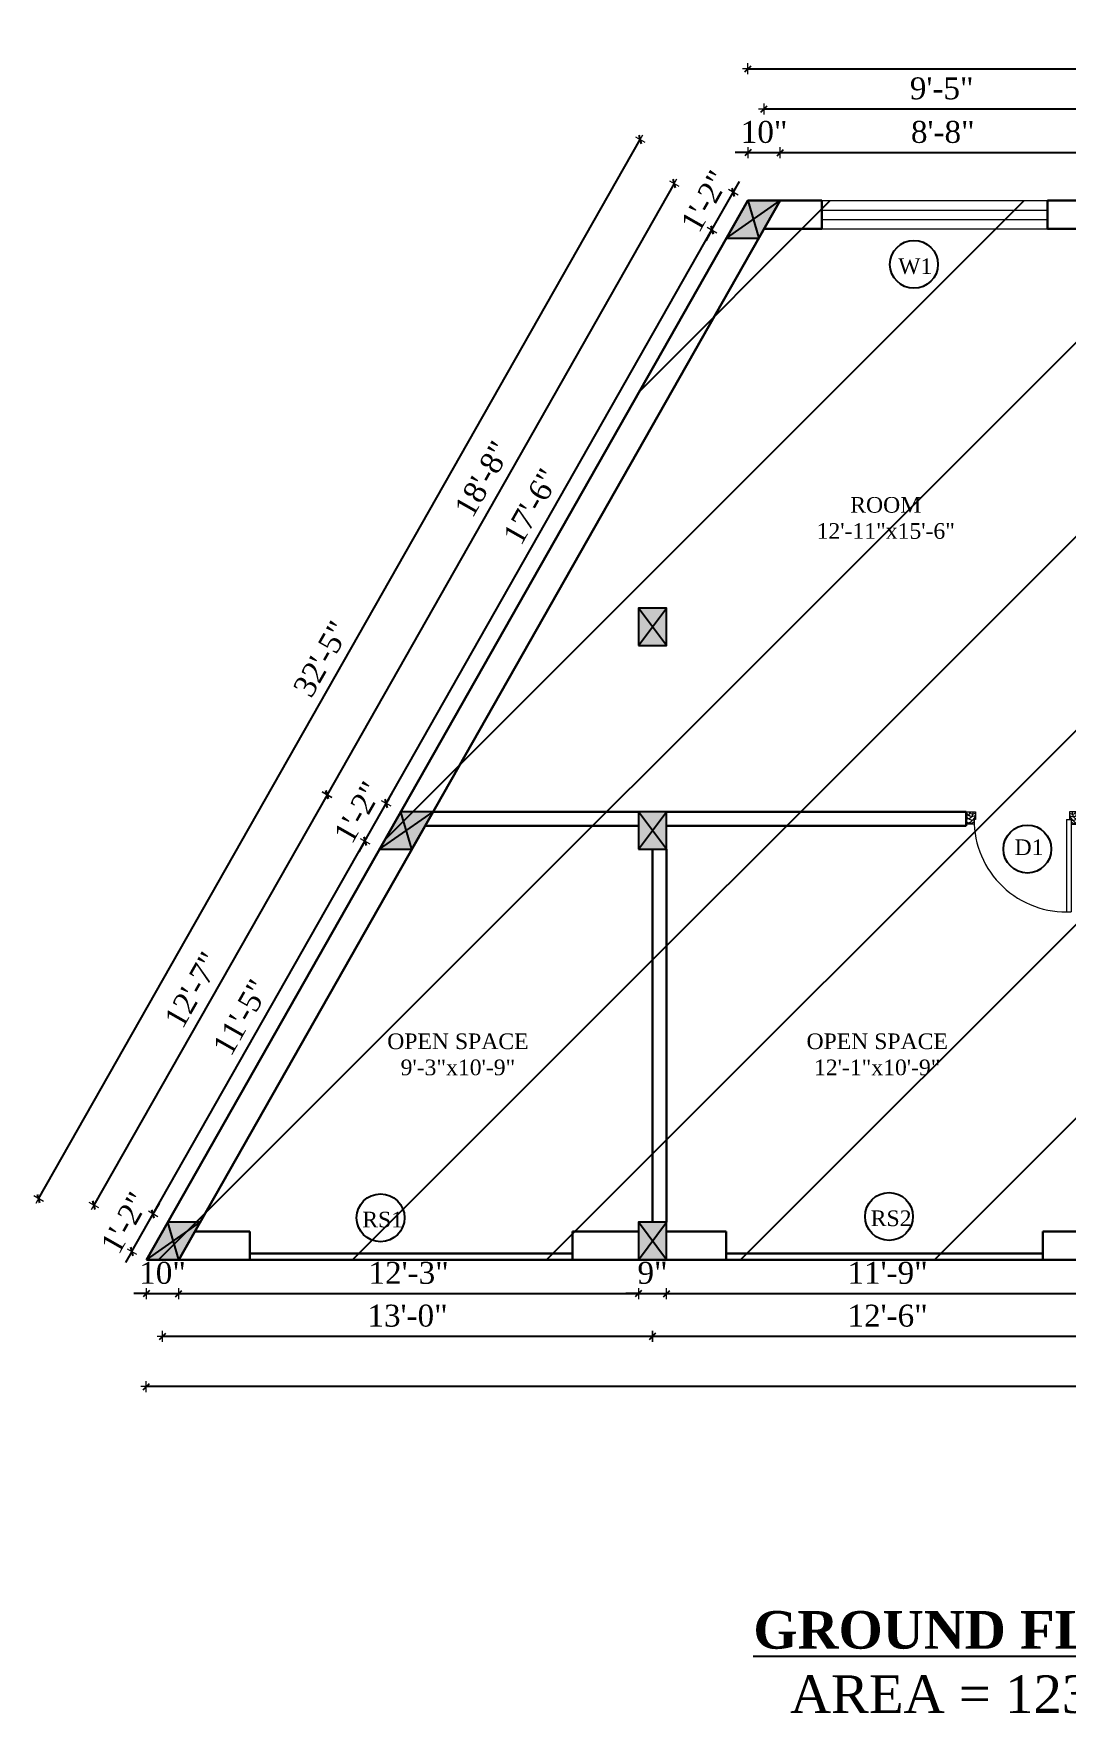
# Model space of a CAD drawing. Header units: inches. Extents: x 4069 to 291496, y -47643 to 12535.
# Drawn here: x 100919 to 101248, y 2370 to 2910 of the extents above; entities that cross this region are included whole.
import ezdxf

# ---------------------------------------------------------------- set-up
doc = ezdxf.new("R2010")
doc.units = ezdxf.units.IN
doc.header["$LTSCALE"] = 5
doc.header["$MEASUREMENT"] = 0
for name, color, linetype, lineweight in [('A-WALL', 7, 'Continuous', 9), ('Dimension', 7, 'Continuous', 18), ('DOOR', 62, 'Continuous', 0), ('Dw', 2, 'Continuous', 18)]:
    doc.layers.add(name, color=color, linetype=linetype, lineweight=lineweight)
doc.layers.add('dim line', color=7, linetype='Continuous', lineweight=15, true_color=0xfab2b2)
doc.layers.add('TEXT', color=6, linetype='Continuous')
doc.layers.add('WALL', color=7, linetype='Continuous')
doc.styles.add('ordinary', font='times.ttf')
doc.dimstyles.new('Copy of 96', dxfattribs={"dimtxt": 7, "dimasz": 4, "dimexe": 0.5, "dimexo": 0.5, "dimgap": 3, "dimtad": 1, "dimdec": 1, "dimzin": 11, "dimdsep": 46, "dimlunit": 4, "dimtxsty": 'ordinary', "dimblk": 'OBLIQUE', "dimcen": 0.09, "dimse1": 1, "dimse2": 1, "dimclrt": 6, "dimazin": 0, "dimtfac": 1, "dimtdec": 1, "dimtix": 1, "dimtmove": 2, "dimatfit": 3, "dimldrblk": 'leader', "dimfxl": 0.5, "dimfxlon": 1, "dimtolj": 1, "dimtzin": 0, "dimarcsym": 0})

# ---------------------------------------------------------------- blocks, each defined once
blk = doc.blocks.new('c2a')
at = {"color": 1, "ltscale": 5}
for p, q in [((18091.63, 4625.76), (18084.82, 4613.76)), ((18101.98, 4625.76), (18091.63, 4625.76)), ((18095.17, 4613.76), (18101.98, 4625.76)), ((18084.82, 4613.76), (18095.17, 4613.76))]:
    blk.add_line(p, q, dxfattribs=at)
blk = doc.blocks.new('A$C27B36B59')
at = {"layer": 'DOOR'}
for p, q in [((0, 4), (0, 0)), ((2.5, 4), (0, 4)), ((0, 0), (3, 0)), ((2.5, 2.5), (2.5, 4)), ((3, 2.5), (2.5, 2.5)), ((3, 0), (3, 2.5))]:
    blk.add_line(p, q, dxfattribs=at)
for centre, radius, start, end in [((-1.4, -0.54), 4.75, 22.1411, 72.838), ((1.34, 2.09), 1.64, 45.138, 144.8948), ((2.21, 0.3), 2.49, 83.3149, 152.658), ((0.13, 0.37), 2.05, 349.4875, 93.6805), ((1.96, -0.47), 2.01, 58.7447, 166.495), ((-0.06, 0.32), 1.13, 343.542, 86.947), ((2.08, -0.4), 1.17, 38.2816, 160.1519)]:
    blk.add_arc(centre, radius, start, end, dxfattribs=at)
blk = doc.blocks.new('D2')
at = {"layer": 'DOOR'}
for p, q in [((74473.95, 24047.59), (74473.95, 24018.09)), ((74473.95, 24047.59), (74475.45, 24047.59)), ((74475.45, 24047.59), (74475.45, 24018.13))]:
    blk.add_line(p, q, dxfattribs=at)
blk.add_arc((74473.95, 24047.59), 29.5, 180, 272.9146, dxfattribs=at)
at = {"layer": 'DOOR', "xscale": -1, "rotation": 180}
blk.add_blockref('A$C27B36B59', (74441.95, 24050.09), dxfattribs=at)
at = {"layer": 'DOOR', "rotation": 180}
blk.add_blockref('A$C27B36B59', (74477.95, 24050.09), dxfattribs=at)
blk = doc.blocks.new('oblique')
at = {"color": 0, "lineweight": -2}
blk.add_line((0.25, 0.25), (-0.25, -0.25), dxfattribs=at)
at = {"layer": 'dim line', "lineweight": 9}
for p, q in [((-0.4375, 0), (0.4375, 0)), ((0, 0.4375), (0, -0.4375))]:
    blk.add_line(p, q, dxfattribs=at)
blk = doc.blocks.new('*D2656')
at = {"layer": 'A-WALL', "color": 0, "lineweight": -2, "ltscale": 50, "transparency": 16777216}
blk.add_line((101266.76, 2493.88), (101116.76, 2493.88), dxfattribs=at)
at = {"layer": 'Defpoints', "color": 0, "ltscale": 50, "transparency": 16777216}
for p in [(101116.76, 2518.3), (101266.76, 2518.3), (101116.76, 2493.88)]:
    blk.add_point(p, dxfattribs=at)
at = {"layer": 'A-WALL', "color": 0, "lineweight": -2, "ltscale": 50, "transparency": 16777216, "xscale": 4, "yscale": 4, "zscale": 4, "rotation": 180}
blk.add_blockref('oblique', (101116.76, 2493.88), dxfattribs=at)
at = {"layer": 'A-WALL', "color": 0, "lineweight": -2, "ltscale": 50, "transparency": 16777216, "xscale": 4, "yscale": 4, "zscale": 4}
blk.add_blockref('oblique', (101266.76, 2493.88), dxfattribs=at)
at = {"layer": 'A-WALL', "color": 6, "ltscale": 50, "transparency": 16777216, "insert": (101191.76, 2500.44), "char_height": 7, "attachment_point": 5, "style": 'ordinary'}
blk.add_mtext('\\A1;12\'-6"', dxfattribs=at)
blk = doc.blocks.new('_OBLIQUE')
at = {"color": 0, "linetype": 'ByBlock'}
blk.add_line((-0.5, -0.5), (0.5, 0.5), dxfattribs=at)
blk = doc.blocks.new('leader')
at = {"layer": 'Dimension'}
for p, q in [((0, -4.33), (0, 4.33)), ((-4.42, 0), (4.42, 0))]:
    blk.add_line(p, q, dxfattribs=at)
blk = doc.blocks.new('*D2657')
at = {"layer": 'A-WALL', "color": 0, "lineweight": -2, "ltscale": 50, "transparency": 16777216}
blk.add_line((101116.76, 2493.88), (100960.44, 2493.88), dxfattribs=at)
at = {"layer": 'Defpoints', "color": 0, "ltscale": 50, "transparency": 16777216}
for p in [(100960.44, 2518.3), (101116.76, 2518.3), (100960.44, 2493.88)]:
    blk.add_point(p, dxfattribs=at)
at = {"layer": 'A-WALL', "color": 0, "lineweight": -2, "ltscale": 50, "transparency": 16777216, "xscale": 4, "yscale": 4, "zscale": 4, "rotation": 180}
blk.add_blockref('oblique', (100960.44, 2493.88), dxfattribs=at)
at = {"layer": 'A-WALL', "color": 0, "lineweight": -2, "ltscale": 50, "transparency": 16777216, "xscale": 4, "yscale": 4, "zscale": 4}
blk.add_blockref('oblique', (101116.76, 2493.88), dxfattribs=at)
at = {"layer": 'A-WALL', "color": 6, "ltscale": 50, "transparency": 16777216, "insert": (101038.6, 2500.44), "char_height": 7, "attachment_point": 5, "style": 'ordinary'}
blk.add_mtext('\\A1;13\'-0"', dxfattribs=at)
blk = doc.blocks.new('*D2643')
at = {"layer": 'A-WALL', "color": 0, "lineweight": -2, "ltscale": 50, "transparency": 16777216}
blk.add_line((101576.26, 2477.83), (100955.26, 2477.83), dxfattribs=at)
at = {"layer": 'Defpoints', "color": 0, "ltscale": 50, "transparency": 16777216}
for p in [(101576.26, 2527.48), (100955.26, 2521.48), (100955.26, 2477.83)]:
    blk.add_point(p, dxfattribs=at)
at = {"layer": 'A-WALL', "color": 0, "lineweight": -2, "ltscale": 50, "transparency": 16777216, "xscale": 4, "yscale": 4, "zscale": 4, "rotation": 180}
blk.add_blockref('oblique', (100955.26, 2477.83), dxfattribs=at)
at = {"layer": 'A-WALL', "color": 0, "lineweight": -2, "ltscale": 50, "transparency": 16777216, "xscale": 4, "yscale": 4, "zscale": 4}
blk.add_blockref('oblique', (101576.26, 2477.83), dxfattribs=at)
at = {"layer": 'A-WALL', "color": 6, "ltscale": 50, "transparency": 16777216, "insert": (101265.76, 2484.4), "char_height": 7, "attachment_point": 5, "style": 'ordinary'}
blk.add_mtext('\\A1;51\'-9"', dxfattribs=at)
blk = doc.blocks.new('*D2658')
at = {"layer": 'A-WALL', "color": 0, "lineweight": -2, "ltscale": 50, "transparency": 16777216}
for p, q in [((100950.62, 2520.93), (100957.43, 2532.93)), ((100957.43, 2532.93), (100959.41, 2536.41)), ((100950.62, 2520.93), (100948.64, 2517.46))]:
    blk.add_line(p, q, dxfattribs=at)
at = {"layer": 'Defpoints', "color": 0, "ltscale": 50, "transparency": 16777216}
for p in [(100957.43, 2532.93), (100962.08, 2530.3), (100955.26, 2518.3)]:
    blk.add_point(p, dxfattribs=at)
at = {"layer": 'A-WALL', "color": 0, "lineweight": -2, "ltscale": 50, "transparency": 16777216, "xscale": 4, "yscale": 4, "zscale": 4}
for p, rotation in [((100957.43, 2532.93), 240.4114854942634), ((100950.62, 2520.93), 60.41148549426335)]:
    blk.add_blockref('oblique', p, dxfattribs=dict(at, rotation=rotation))
at = {"layer": 'A-WALL', "color": 6, "ltscale": 50, "transparency": 16777216, "insert": (100948.37, 2530.14), "char_height": 7, "attachment_point": 5, "rotation": 60.4115, "style": 'ordinary'}
blk.add_mtext('\\A1;1\'-2"', dxfattribs=at)
blk = doc.blocks.new('*D2659')
at = {"layer": 'A-WALL', "color": 0, "lineweight": -2, "ltscale": 50, "transparency": 16777216}
blk.add_line((100957.43, 2532.93), (101025, 2651.93), dxfattribs=at)
at = {"layer": 'Defpoints', "color": 0, "ltscale": 50, "transparency": 16777216}
for p in [(101025, 2651.93), (101029.65, 2649.3), (100962.08, 2530.3)]:
    blk.add_point(p, dxfattribs=at)
at = {"layer": 'A-WALL', "color": 0, "lineweight": -2, "ltscale": 50, "transparency": 16777216, "xscale": 4, "yscale": 4, "zscale": 4}
for p, rotation in [((101025, 2651.93), 60.41148549456572), ((100957.43, 2532.93), 240.4114854945657)]:
    blk.add_blockref('oblique', p, dxfattribs=dict(at, rotation=rotation))
at = {"layer": 'A-WALL', "color": 6, "ltscale": 50, "transparency": 16777216, "insert": (100985.51, 2595.67), "char_height": 7, "attachment_point": 5, "rotation": 60.4115, "style": 'ordinary'}
blk.add_mtext('\\A1;11\'-5"', dxfattribs=at)
blk = doc.blocks.new('*D2660')
at = {"layer": 'A-WALL', "color": 0, "lineweight": -2, "ltscale": 50, "transparency": 16777216}
for p, q in [((101031.82, 2663.93), (101033.79, 2667.41)), ((101025, 2651.93), (101031.82, 2663.93)), ((101025, 2651.93), (101023.03, 2648.46))]:
    blk.add_line(p, q, dxfattribs=at)
at = {"layer": 'Defpoints', "color": 0, "ltscale": 50, "transparency": 16777216}
for p in [(101031.82, 2663.93), (101036.46, 2661.3), (101029.65, 2649.3)]:
    blk.add_point(p, dxfattribs=at)
at = {"layer": 'A-WALL', "color": 0, "lineweight": -2, "ltscale": 50, "transparency": 16777216, "xscale": 4, "yscale": 4, "zscale": 4}
for p, rotation in [((101031.82, 2663.93), 240.4114854945657), ((101025, 2651.93), 60.41148549456575)]:
    blk.add_blockref('oblique', p, dxfattribs=dict(at, rotation=rotation))
at = {"layer": 'A-WALL', "color": 6, "ltscale": 50, "transparency": 16777216, "insert": (101022.76, 2661.14), "char_height": 7, "attachment_point": 5, "rotation": 60.4115, "style": 'ordinary'}
blk.add_mtext('\\A1;1\'-2"', dxfattribs=at)
blk = doc.blocks.new('*D2661')
at = {"layer": 'A-WALL', "color": 0, "lineweight": -2, "ltscale": 50, "transparency": 16777216}
blk.add_line((101031.82, 2663.93), (101135.73, 2846.93), dxfattribs=at)
at = {"layer": 'Defpoints', "color": 0, "ltscale": 50, "transparency": 16777216}
for p in [(101135.73, 2846.93), (101140.37, 2844.3), (101036.46, 2661.3)]:
    blk.add_point(p, dxfattribs=at)
at = {"layer": 'A-WALL', "color": 0, "lineweight": -2, "ltscale": 50, "transparency": 16777216, "xscale": 4, "yscale": 4, "zscale": 4}
for p, rotation in [((101135.73, 2846.93), 60.41148549456572), ((101031.82, 2663.93), 240.4114854945657)]:
    blk.add_blockref('oblique', p, dxfattribs=dict(at, rotation=rotation))
at = {"layer": 'A-WALL', "color": 6, "ltscale": 50, "transparency": 16777216, "insert": (101078.06, 2758.68), "char_height": 7, "attachment_point": 5, "rotation": 60.4115, "style": 'ordinary'}
blk.add_mtext('\\A1;17\'-6"', dxfattribs=at)
blk = doc.blocks.new('*D2662')
at = {"layer": 'A-WALL', "color": 0, "lineweight": -2, "ltscale": 50, "transparency": 16777216}
for p, q in [((101142.54, 2858.93), (101144.51, 2862.41)), ((101135.73, 2846.93), (101142.54, 2858.93)), ((101135.73, 2846.93), (101133.75, 2843.46))]:
    blk.add_line(p, q, dxfattribs=at)
at = {"layer": 'Defpoints', "color": 0, "ltscale": 50, "transparency": 16777216}
for p in [(101142.54, 2858.93), (101147.18, 2856.3), (101140.37, 2844.3)]:
    blk.add_point(p, dxfattribs=at)
at = {"layer": 'A-WALL', "color": 0, "lineweight": -2, "ltscale": 50, "transparency": 16777216, "xscale": 4, "yscale": 4, "zscale": 4}
for p, rotation in [((101142.54, 2858.93), 240.4114854945657), ((101135.73, 2846.93), 60.41148549456575)]:
    blk.add_blockref('oblique', p, dxfattribs=dict(at, rotation=rotation))
at = {"layer": 'A-WALL', "color": 6, "ltscale": 50, "transparency": 16777216, "insert": (101133.48, 2856.14), "char_height": 7, "attachment_point": 5, "rotation": 60.4115, "style": 'ordinary'}
blk.add_mtext('\\A1;1\'-2"', dxfattribs=at)
blk = doc.blocks.new('*D2663')
at = {"layer": 'A-WALL', "color": 0, "lineweight": -2, "ltscale": 50, "transparency": 16777216}
blk.add_line((101123.65, 2861.73), (101012.92, 2666.73), dxfattribs=at)
at = {"layer": 'Defpoints', "color": 0, "ltscale": 50, "transparency": 16777216}
for p in [(101143.78, 2850.3), (101012.92, 2666.73), (101033.05, 2655.3)]:
    blk.add_point(p, dxfattribs=at)
at = {"layer": 'A-WALL', "color": 0, "lineweight": -2, "ltscale": 50, "transparency": 16777216, "xscale": 4, "yscale": 4, "zscale": 4}
for p, rotation in [((101123.65, 2861.73), 60.41148549426671), ((101012.92, 2666.73), 240.4114854942667)]:
    blk.add_blockref('oblique', p, dxfattribs=dict(at, rotation=rotation))
at = {"layer": 'A-WALL', "color": 6, "ltscale": 50, "transparency": 16777216, "insert": (101062.58, 2767.47), "char_height": 7, "attachment_point": 5, "rotation": 60.4115, "style": 'ordinary'}
blk.add_mtext('\\A1;18\'-8"', dxfattribs=at)
blk = doc.blocks.new('*D2664')
at = {"layer": 'A-WALL', "color": 0, "lineweight": -2, "ltscale": 50, "transparency": 16777216}
blk.add_line((101012.92, 2666.73), (100938.54, 2535.73), dxfattribs=at)
at = {"layer": 'Defpoints', "color": 0, "ltscale": 50, "transparency": 16777216}
for p in [(101033.05, 2655.3), (100938.54, 2535.73), (100958.67, 2524.3)]:
    blk.add_point(p, dxfattribs=at)
at = {"layer": 'A-WALL', "color": 0, "lineweight": -2, "ltscale": 50, "transparency": 16777216, "xscale": 4, "yscale": 4, "zscale": 4}
for p, rotation in [((101012.92, 2666.73), 60.41148549456575), ((100938.54, 2535.73), 240.4114854945657)]:
    blk.add_blockref('oblique', p, dxfattribs=dict(at, rotation=rotation))
at = {"layer": 'A-WALL', "color": 6, "ltscale": 50, "transparency": 16777216, "insert": (100970.02, 2604.47), "char_height": 7, "attachment_point": 5, "rotation": 60.4115, "style": 'ordinary'}
blk.add_mtext('\\A1;12\'-7"', dxfattribs=at)
blk = doc.blocks.new('*D2644')
at = {"layer": 'A-WALL', "color": 0, "lineweight": -2, "ltscale": 50, "transparency": 16777216}
blk.add_line((100920.89, 2537.81), (101112.81, 2875.81), dxfattribs=at)
at = {"layer": 'Defpoints', "color": 0, "ltscale": 50, "transparency": 16777216}
for p in [(101112.81, 2875.81), (101147.18, 2856.3), (100955.26, 2518.3)]:
    blk.add_point(p, dxfattribs=at)
at = {"layer": 'A-WALL', "color": 0, "lineweight": -2, "ltscale": 50, "transparency": 16777216, "xscale": 4, "yscale": 4, "zscale": 4}
for p, rotation in [((101112.81, 2875.81), 60.41148549426746), ((100920.89, 2537.81), 240.4114854942675)]:
    blk.add_blockref('oblique', p, dxfattribs=dict(at, rotation=rotation))
at = {"layer": 'A-WALL', "color": 6, "ltscale": 50, "transparency": 16777216, "insert": (101011.15, 2710.05), "char_height": 7, "attachment_point": 5, "rotation": 60.4115, "style": 'ordinary'}
blk.add_mtext('\\A1;32\'-5"', dxfattribs=at)
blk = doc.blocks.new('*D2665')
at = {"layer": 'A-WALL', "color": 0, "lineweight": -2, "ltscale": 50, "transparency": 16777216}
for p, q in [((101147.18, 2871.61), (101143.18, 2871.61)), ((101147.18, 2871.61), (101157.53, 2871.61)), ((101157.53, 2871.61), (101161.53, 2871.61))]:
    blk.add_line(p, q, dxfattribs=at)
at = {"layer": 'Defpoints', "color": 0, "ltscale": 50, "transparency": 16777216}
for p in [(101157.53, 2871.61), (101147.18, 2856.3), (101157.53, 2856.3)]:
    blk.add_point(p, dxfattribs=at)
at = {"layer": 'A-WALL', "color": 0, "lineweight": -2, "ltscale": 50, "transparency": 16777216, "xscale": 4, "yscale": 4, "zscale": 4}
blk.add_blockref('oblique', (101147.18, 2871.61), dxfattribs=at)
at = {"layer": 'A-WALL', "color": 0, "lineweight": -2, "ltscale": 50, "transparency": 16777216, "xscale": 4, "yscale": 4, "zscale": 4, "rotation": 180}
blk.add_blockref('oblique', (101157.53, 2871.61), dxfattribs=at)
at = {"layer": 'A-WALL', "color": 6, "ltscale": 50, "transparency": 16777216, "insert": (101152.36, 2878.17), "char_height": 7, "attachment_point": 5, "style": 'ordinary'}
blk.add_mtext('\\A1;10"', dxfattribs=at)
blk = doc.blocks.new('*D2666')
at = {"layer": 'A-WALL', "color": 0, "lineweight": -2, "ltscale": 50, "transparency": 16777216}
blk.add_line((101157.53, 2871.61), (101261.18, 2871.61), dxfattribs=at)
at = {"layer": 'Defpoints', "color": 0, "ltscale": 50, "transparency": 16777216}
for p in [(101261.18, 2871.61), (101157.53, 2856.3), (101261.18, 2856.3)]:
    blk.add_point(p, dxfattribs=at)
at = {"layer": 'A-WALL', "color": 0, "lineweight": -2, "ltscale": 50, "transparency": 16777216, "xscale": 4, "yscale": 4, "zscale": 4}
for p, rotation in [((101157.53, 2871.61), 180.0000000000261), ((101261.18, 2871.61), 2.605510395054913e-11)]:
    blk.add_blockref('oblique', p, dxfattribs=dict(at, rotation=rotation))
at = {"layer": 'A-WALL', "color": 6, "ltscale": 50, "transparency": 16777216, "insert": (101209.36, 2878.17), "char_height": 7, "attachment_point": 5, "style": 'ordinary'}
blk.add_mtext('\\A1;8\'-8"', dxfattribs=at)
blk = doc.blocks.new('*D2674')
at = {"layer": 'A-WALL', "color": 0, "lineweight": -2, "ltscale": 50, "transparency": 16777216}
blk.add_line((101265.68, 2885.51), (101152.36, 2885.51), dxfattribs=at)
at = {"layer": 'Defpoints', "color": 0, "ltscale": 50, "transparency": 16777216}
for p in [(101152.36, 2885.51), (101152.36, 2856.3), (101265.68, 2856.3)]:
    blk.add_point(p, dxfattribs=at)
at = {"layer": 'A-WALL', "color": 0, "lineweight": -2, "ltscale": 50, "transparency": 16777216, "xscale": 4, "yscale": 4, "zscale": 4, "rotation": 180}
blk.add_blockref('oblique', (101152.36, 2885.51), dxfattribs=at)
at = {"layer": 'A-WALL', "color": 0, "lineweight": -2, "ltscale": 50, "transparency": 16777216, "xscale": 4, "yscale": 4, "zscale": 4}
blk.add_blockref('oblique', (101265.68, 2885.51), dxfattribs=at)
at = {"layer": 'A-WALL', "color": 6, "ltscale": 50, "transparency": 16777216, "insert": (101209.02, 2892.08), "char_height": 7, "attachment_point": 5, "style": 'ordinary'}
blk.add_mtext('\\A1;9\'-5"', dxfattribs=at)
blk = doc.blocks.new('*D2645')
at = {"layer": 'A-WALL', "color": 0, "lineweight": -2, "ltscale": 50, "transparency": 16777216}
blk.add_line((101147.18, 2898.36), (101526.18, 2898.36), dxfattribs=at)
at = {"layer": 'Defpoints', "color": 0, "ltscale": 50, "transparency": 16777216}
for p in [(101526.18, 2898.36), (101147.18, 2856.3), (101526.18, 2856.3)]:
    blk.add_point(p, dxfattribs=at)
at = {"layer": 'A-WALL', "color": 0, "lineweight": -2, "ltscale": 50, "transparency": 16777216, "xscale": 4, "yscale": 4, "zscale": 4, "rotation": 180}
blk.add_blockref('oblique', (101147.18, 2898.36), dxfattribs=at)
at = {"layer": 'A-WALL', "color": 0, "lineweight": -2, "ltscale": 50, "transparency": 16777216, "xscale": 4, "yscale": 4, "zscale": 4}
blk.add_blockref('oblique', (101526.18, 2898.36), dxfattribs=at)
at = {"layer": 'A-WALL', "color": 6, "ltscale": 50, "transparency": 16777216, "insert": (101336.68, 2904.93), "char_height": 7, "attachment_point": 5, "style": 'ordinary'}
blk.add_mtext('\\A1;31\'-7"', dxfattribs=at)
blk = doc.blocks.new('*D2646')
at = {"layer": 'A-WALL', "color": 0, "lineweight": -2, "ltscale": 50, "transparency": 16777216}
for p, q in [((100955.26, 2507.54), (100951.26, 2507.54)), ((100955.26, 2507.54), (100965.61, 2507.54)), ((100965.61, 2507.54), (100969.61, 2507.54))]:
    blk.add_line(p, q, dxfattribs=at)
at = {"layer": 'Defpoints', "color": 0, "ltscale": 50, "transparency": 16777216}
for p in [(100955.26, 2518.3), (100965.61, 2518.3), (100965.61, 2507.54)]:
    blk.add_point(p, dxfattribs=at)
at = {"layer": 'A-WALL', "color": 0, "lineweight": -2, "ltscale": 50, "transparency": 16777216, "xscale": 4, "yscale": 4, "zscale": 4}
blk.add_blockref('oblique', (100955.26, 2507.54), dxfattribs=at)
at = {"layer": 'A-WALL', "color": 0, "lineweight": -2, "ltscale": 50, "transparency": 16777216, "xscale": 4, "yscale": 4, "zscale": 4, "rotation": 180}
blk.add_blockref('oblique', (100965.61, 2507.54), dxfattribs=at)
at = {"layer": 'A-WALL', "color": 6, "ltscale": 50, "transparency": 16777216, "insert": (100960.44, 2514.1), "char_height": 7, "attachment_point": 5, "style": 'ordinary'}
blk.add_mtext('\\A1;10"', dxfattribs=at)
blk = doc.blocks.new('*D2647')
at = {"layer": 'A-WALL', "color": 0, "lineweight": -2, "ltscale": 50, "transparency": 16777216}
blk.add_line((100965.61, 2507.54), (101112.26, 2507.54), dxfattribs=at)
at = {"layer": 'Defpoints', "color": 0, "ltscale": 50, "transparency": 16777216}
for p in [(100965.61, 2518.3), (101112.26, 2518.3), (101112.26, 2507.54)]:
    blk.add_point(p, dxfattribs=at)
at = {"layer": 'A-WALL', "color": 0, "lineweight": -2, "ltscale": 50, "transparency": 16777216, "xscale": 4, "yscale": 4, "zscale": 4, "rotation": 180}
blk.add_blockref('oblique', (100965.61, 2507.54), dxfattribs=at)
at = {"layer": 'A-WALL', "color": 0, "lineweight": -2, "ltscale": 50, "transparency": 16777216, "xscale": 4, "yscale": 4, "zscale": 4}
blk.add_blockref('oblique', (101112.26, 2507.54), dxfattribs=at)
at = {"layer": 'A-WALL', "color": 6, "ltscale": 50, "transparency": 16777216, "insert": (101038.94, 2514.1), "char_height": 7, "attachment_point": 5, "style": 'ordinary'}
blk.add_mtext('\\A1;12\'-3"', dxfattribs=at)
blk = doc.blocks.new('*D2648')
at = {"layer": 'A-WALL', "color": 0, "lineweight": -2, "ltscale": 50, "transparency": 16777216}
for p, q in [((101112.26, 2507.54), (101108.26, 2507.54)), ((101112.26, 2507.54), (101121.26, 2507.54)), ((101121.26, 2507.54), (101125.26, 2507.54))]:
    blk.add_line(p, q, dxfattribs=at)
at = {"layer": 'Defpoints', "color": 0, "ltscale": 50, "transparency": 16777216}
for p in [(101112.26, 2518.3), (101121.26, 2518.3), (101121.26, 2507.54)]:
    blk.add_point(p, dxfattribs=at)
at = {"layer": 'A-WALL', "color": 0, "lineweight": -2, "ltscale": 50, "transparency": 16777216, "xscale": 4, "yscale": 4, "zscale": 4}
blk.add_blockref('oblique', (101112.26, 2507.54), dxfattribs=at)
at = {"layer": 'A-WALL', "color": 0, "lineweight": -2, "ltscale": 50, "transparency": 16777216, "xscale": 4, "yscale": 4, "zscale": 4, "rotation": 180}
blk.add_blockref('oblique', (101121.26, 2507.54), dxfattribs=at)
at = {"layer": 'A-WALL', "color": 6, "ltscale": 50, "transparency": 16777216, "insert": (101116.76, 2514.11), "char_height": 7, "attachment_point": 5, "style": 'ordinary'}
blk.add_mtext('\\A1;9"', dxfattribs=at)
blk = doc.blocks.new('*D2649')
at = {"layer": 'A-WALL', "color": 0, "lineweight": -2, "ltscale": 50, "transparency": 16777216}
blk.add_line((101121.26, 2507.54), (101262.26, 2507.54), dxfattribs=at)
at = {"layer": 'Defpoints', "color": 0, "ltscale": 50, "transparency": 16777216}
for p in [(101121.26, 2518.3), (101262.26, 2518.3), (101262.26, 2507.54)]:
    blk.add_point(p, dxfattribs=at)
at = {"layer": 'A-WALL', "color": 0, "lineweight": -2, "ltscale": 50, "transparency": 16777216, "xscale": 4, "yscale": 4, "zscale": 4, "rotation": 180}
blk.add_blockref('oblique', (101121.26, 2507.54), dxfattribs=at)
at = {"layer": 'A-WALL', "color": 0, "lineweight": -2, "ltscale": 50, "transparency": 16777216, "xscale": 4, "yscale": 4, "zscale": 4}
blk.add_blockref('oblique', (101262.26, 2507.54), dxfattribs=at)
at = {"layer": 'A-WALL', "color": 6, "ltscale": 50, "transparency": 16777216, "insert": (101191.76, 2514.11), "char_height": 7, "attachment_point": 5, "style": 'ordinary'}
blk.add_mtext('\\A1;11\'-9"', dxfattribs=at)

msp = doc.modelspace()

# ---------------------------------------------------------------- hatches: boundary and pattern name
at = {"layer": 'WALL', "linetype": 'ByBlock', "ltscale": 5, "true_color": 0xf8991e}
h = msp.add_hatch(dxfattribs=at)
h.set_pattern_fill('ANSI31', color=30, scale=350)
h.set_pattern_definition([(45, (94510.96, 5103.35), (-30.93592, 30.93592), [])])
h.paths.add_polyline_path([(100955.2634, 2518.29725), (101147.18451, 2856.29725), (101526.18451, 2856.29725), (101527.67295, 2614.29725), (101576.2634, 2614.29725), (101576.2634, 2524.29725), (101528.2634, 2524.29725), (101528.2634, 2518.29725)])
h = msp.add_hatch(color=30, dxfattribs=at)
h.dxf.hatch_style = 1
h.paths.add_polyline_path([(101148.95246, 2850.29725), (101150.72041, 2844.29725), (101157.53417, 2856.29725)])
h.paths.add_polyline_path([(101148.95246, 2850.29725), (101157.53417, 2856.29725), (101147.18451, 2856.29725)])
h.paths.add_polyline_path([(101147.18451, 2856.29725), (101140.37075, 2844.29725), (101148.95246, 2850.29725)])
h.paths.add_polyline_path([(101148.95246, 2850.29725), (101140.37075, 2844.29725), (101150.72041, 2844.29725)])
h = msp.add_hatch(color=30, dxfattribs=at)
h.dxf.hatch_style = 1
h.paths.add_polyline_path([(101116.76332, 2720.29725), (101112.26332, 2714.29725), (101121.26332, 2714.29725)])
h.paths.add_polyline_path([(101121.26332, 2714.29725), (101121.26332, 2726.29725), (101116.76332, 2720.29725)])
h.paths.add_polyline_path([(101116.76332, 2720.29725), (101121.26332, 2726.29725), (101112.26332, 2726.29725)])
h.paths.add_polyline_path([(101112.26332, 2726.29725), (101112.26332, 2714.29725), (101116.76332, 2720.29725)])
h = msp.add_hatch(color=30, dxfattribs=at)
h.dxf.hatch_style = 1
h.paths.add_polyline_path([(101038.22874, 2655.29725), (101039.99669, 2649.29725), (101046.81045, 2661.29725)])
h.paths.add_polyline_path([(101038.22874, 2655.29725), (101046.81045, 2661.29725), (101036.46079, 2661.29725)])
h.paths.add_polyline_path([(101036.46079, 2661.29725), (101029.64703, 2649.29725), (101038.22874, 2655.29725)])
h.paths.add_polyline_path([(101038.22874, 2655.29725), (101029.64703, 2649.29725), (101039.99669, 2649.29725)])
h = msp.add_hatch(color=30, dxfattribs=at)
h.dxf.hatch_style = 1
h.paths.add_polyline_path([(101116.76332, 2655.29725), (101112.26332, 2649.29725), (101121.26332, 2649.29725)])
h.paths.add_polyline_path([(101121.26332, 2649.29725), (101121.26332, 2661.29725), (101116.76332, 2655.29725)])
h.paths.add_polyline_path([(101116.76332, 2655.29725), (101121.26332, 2661.29725), (101112.26332, 2661.29725)])
h.paths.add_polyline_path([(101112.26332, 2661.29725), (101112.26332, 2649.29725), (101116.76332, 2655.29725)])
h = msp.add_hatch(color=30, dxfattribs=at)
h.dxf.hatch_style = 1
h.paths.add_polyline_path([(100963.84511, 2524.29725), (100965.61306, 2518.29725), (100972.42683, 2530.29725)])
h.paths.add_polyline_path([(100963.84511, 2524.29725), (100972.42683, 2530.29725), (100962.07717, 2530.29725)])
h.paths.add_polyline_path([(100962.07717, 2530.29725), (100955.2634, 2518.29725), (100963.84511, 2524.29725)])
h.paths.add_polyline_path([(100963.84511, 2524.29725), (100955.2634, 2518.29725), (100965.61306, 2518.29725)])
h = msp.add_hatch(color=30, dxfattribs=at)
h.dxf.hatch_style = 1
h.paths.add_polyline_path([(101116.76332, 2524.29725), (101112.26332, 2518.29725), (101121.26332, 2518.29725)])
h.paths.add_polyline_path([(101121.26332, 2518.29725), (101121.26332, 2530.29725), (101116.76332, 2524.29725)])
h.paths.add_polyline_path([(101116.76332, 2524.29725), (101121.26332, 2530.29725), (101112.26332, 2530.29725)])
h.paths.add_polyline_path([(101112.26332, 2530.29725), (101112.26332, 2518.29725), (101116.76332, 2524.29725)])

# ---------------------------------------------------------------- linework, layer by layer
at = {"color": 1, "ltscale": 5}
for p, q in [((101140.37075, 2844.29725), (101157.53417, 2856.29725)), ((101147.18451, 2856.29725), (101150.72041, 2844.29725)), ((101112.26332, 2714.29725), (101121.26332, 2726.29725)), ((101121.26332, 2714.29725), (101112.26332, 2726.29725)), ((101029.64703, 2649.29725), (101046.81045, 2661.29725)), ((101039.99669, 2649.29725), (101036.46079, 2661.29725)), ((101112.26332, 2649.29725), (101121.26332, 2661.29725)), ((101121.26332, 2649.29725), (101112.26332, 2661.29725)), ((100955.2634, 2518.29725), (100972.42683, 2530.29725)), ((100965.61306, 2518.29725), (100962.07717, 2530.29725)), ((101112.26332, 2518.29725), (101121.26332, 2530.29725)), ((101121.26332, 2518.29725), (101112.26332, 2530.29725))]:
    msp.add_line(p, q, dxfattribs=at)
at = {"layer": 'A-WALL', "lineweight": 30}
for p, q in [((100955.2634, 2518.29725), (101147.18451, 2856.29725)), ((100965.61306, 2518.29725), (101157.53417, 2856.29725)), ((101170.80414, 2856.29725), (101147.18451, 2856.29725)), ((101170.80414, 2847.29725), (101170.80414, 2856.29725)), ((101290.18443, 2856.29725), (101242.80414, 2856.29725)), ((101242.80414, 2847.29725), (101242.80414, 2856.29725)), ((101170.80414, 2847.29725), (101152.42385, 2847.29725)), ((101261.18443, 2847.29725), (101242.80414, 2847.29725)), ((101112.26332, 2661.29725), (101046.81045, 2661.29725)), ((101216.82978, 2661.29725), (101121.26332, 2661.29725)), ((101216.82978, 2661.29725), (101216.82978, 2656.79725)), ((101112.26332, 2656.79725), (101044.25529, 2656.79725)), ((101216.82978, 2656.79725), (101121.26332, 2656.79725)), ((101116.76332, 2530.29725), (101116.76332, 2649.29725)), ((101121.26332, 2530.29725), (101121.26332, 2649.29725)), ((100970.72338, 2527.29725), (100988.2634, 2527.29725)), ((100988.2634, 2518.29725), (100988.2634, 2527.29725)), ((101091.2634, 2527.29725), (101112.26332, 2527.29725)), ((101091.2634, 2518.29725), (101091.2634, 2527.29725)), ((101121.26332, 2527.29725), (101140.2634, 2527.29725)), ((101140.2634, 2518.29725), (101140.2634, 2527.29725)), ((101241.2634, 2527.29725), (101262.26332, 2527.29725)), ((101241.2634, 2518.29725), (101241.2634, 2527.29725)), ((100955.2634, 2518.29725), (100988.2634, 2518.29725)), ((100988.2634, 2520.29725), (101091.2634, 2520.29725)), ((100988.2634, 2518.29725), (101091.2634, 2518.29725)), ((101091.2634, 2518.29725), (101140.2634, 2518.29725)), ((101140.2634, 2520.29725), (101241.2634, 2520.29725)), ((101140.2634, 2518.29725), (101241.2634, 2518.29725)), ((101241.2634, 2518.29725), (101292.2634, 2518.29725))]:
    msp.add_line(p, q, dxfattribs=at)
at = {"layer": 'Dw', "color": 3}
for p, q in [((101170.80414, 2856.29725), (101242.80414, 2856.29725)), ((101170.80414, 2853.29725), (101242.80414, 2853.29725)), ((101170.80414, 2850.29725), (101242.80414, 2850.29725)), ((101170.80414, 2847.29725), (101242.80414, 2847.29725))]:
    msp.add_line(p, q, dxfattribs=at)
at = {"layer": 'TEXT'}
for centre in [(101200.1644, 2835.94848), (101236.35616, 2649.37764), (101030.00277, 2531.70987), (101192.22155, 2532.12545)]:
    msp.add_circle(centre, 7.64038, dxfattribs=at)
at = {"layer": 'WALL', "color": 2, "linetype": 'ByBlock', "ltscale": 5}
for points in [[(101140.37075, 2844.29725), (101150.72041, 2844.29725), (101157.53417, 2856.29725), (101147.18451, 2856.29725)], [(101112.26332, 2714.29725), (101121.26332, 2714.29725), (101121.26332, 2726.29725), (101112.26332, 2726.29725)], [(101029.64703, 2649.29725), (101039.99669, 2649.29725), (101046.81045, 2661.29725), (101036.46079, 2661.29725)], [(101112.26332, 2649.29725), (101121.26332, 2649.29725), (101121.26332, 2661.29725), (101112.26332, 2661.29725)], [(100955.2634, 2518.29725), (100965.61306, 2518.29725), (100972.42683, 2530.29725), (100962.07717, 2530.29725)], [(101112.26332, 2518.29725), (101121.26332, 2518.29725), (101121.26332, 2530.29725), (101112.26332, 2530.29725)]]:
    msp.add_lwpolyline(points, close=True, dxfattribs=at)

# ---------------------------------------------------------------- block references
for p in [(83055.55153, -1769.46192), (82944.82781, -1964.46192), (82870.44418, -2095.46192)]:
    msp.add_blockref('c2a', p, dxfattribs=at)
at = {"layer": 'WALL', "color": 2, "linetype": 'ByBlock'}
msp.add_blockref('D2', (26774.87855, -21388.79067), dxfattribs=at)

# ---------------------------------------------------------------- texts
at = {"layer": 'TEXT', "style": 'ordinary'}
for s, p in [('W1', (101195.13141, 2832.88436)), ('D1', (101232.25819, 2647.45251)), ('RS1', (101024.15918, 2528.64575)), ('RS2', (101186.37797, 2529.06133))]:
    msp.add_text(s, height=5, rotation=0.0003881, dxfattribs=at).set_placement(p)
at = {"layer": 'TEXT', "char_height": 5, "attachment_point": 8, "rotation": 359.9996119, "style": 'ordinary'}
for s, insert in [('ROOM\\P12\'-11"x15\'-6"', (101191.17016, 2748.30349)), ('OPEN SPACE\\P9\'-3"x10\'-9"', (101054.67105, 2577.12908)), ('OPEN SPACE\\P12\'-1"x10\'-9"', (101188.44683, 2577.12908))]:
    msp.add_mtext_dynamic_manual_height_columns(s, width=101.5687276, gutter_width=1720.71691, heights=[0], dxfattribs=dict(at, insert=insert))
at = {"layer": 'TEXT', "char_height": 12, "width": 219.8150831, "attachment_point": 8, "rotation": 359.9996119, "style": 'ordinary'}
for s, insert in [('{\\fTimes New Roman|b1|i0|c0|p18;\\LGROUND FLOOR PLAN}', (101250.62196, 2394.04978)), ('AREA = 1235.23 sq. ft.', (101247.0372, 2369.80903))]:
    msp.add_mtext(s, dxfattribs=dict(at, insert=insert))

# ---------------------------------------------------------------- dimensions: what is measured, and where the dimension line sits
at = {"layer": 'A-WALL', "ltscale": 50}
for base, p1, p2, picture, middle in [((101526.18451, 2898.35605), (101147.18451, 2856.29725), (101526.18451, 2856.29725), '*D2645', (101336.68451, 2904.92671)), ((101152.35934, 2885.51224), (101265.68443, 2856.29725), (101152.35934, 2856.29725), '*D2674', (101209.02189, 2892.0829)), ((100955.2634, 2477.83397), (101576.2634, 2527.47677), (100955.2634, 2521.47677), '*D2643', (101265.7634, 2484.40463)), ((100965.61306, 2507.53826), (100955.2634, 2518.29725), (100965.61306, 2518.29725), '*D2646', (100960.43823, 2514.09883)), ((100960.43823, 2493.88392), (101116.76332, 2518.29725), (100960.43823, 2518.29725), '*D2657', (101038.60077, 2500.44448)), ((101112.26332, 2507.53826), (100965.61306, 2518.29725), (101112.26332, 2518.29725), '*D2647', (101038.93819, 2514.09883)), ((101121.26332, 2507.53826), (101112.26332, 2518.29725), (101121.26332, 2518.29725), '*D2648', (101116.76332, 2514.10892)), ((101116.76332, 2493.88392), (101266.76332, 2518.29725), (101116.76332, 2518.29725), '*D2656', (101191.76332, 2500.44448)), ((101262.26332, 2507.53826), (101121.26332, 2518.29725), (101262.26332, 2518.29725), '*D2649', (101191.76332, 2514.10892))]:
    dim = msp.add_linear_dim(base=base, p1=p1, p2=p2, dimstyle='Copy of 96', override={"dimdec": 0, "dimblk": 'oblique', "dimtdec": 0, "dimarcsym": 1}, dxfattribs=at)
    dim.commit()
    dim.dimension.update_dxf_attribs({"geometry": picture, "text_midpoint": middle})
for p1, p2, distance, picture, middle in [((101147.18451, 2856.29725), (101157.53417, 2856.29725), 15.31305, '*D2665', (101152.35934, 2878.17086)), ((100955.2634, 2518.29725), (101147.18451, 2856.29725), 39.52759, '*D2644', (101011.14598, 2710.05409)), ((101143.77763, 2850.29725), (101033.05391, 2655.29725), -23.15088, '*D2663', (101062.57888, 2767.4678)), ((100955.2634, 2518.29725), (100962.07717, 2530.29725), 5.34192, '*D2658', (100948.37262, 2530.14441))]:
    dim = msp.add_aligned_dim(p1=p1, p2=p2, distance=distance, dimstyle='Copy of 96', override={"dimdec": 0, "dimblk": 'oblique', "dimtdec": 0, "dimarcsym": 1}, dxfattribs=at)
    dim.commit()
    dim.dimension.update_dxf_attribs({"geometry": picture, "text_midpoint": middle})
for base, p1, p2, angle, picture, middle in [((101261.18443, 2871.6103), (101157.53417, 2856.29725), (101261.18443, 2856.29725), 180, '*D2666', (101209.3593, 2878.17086)), ((101142.53921, 2858.93492), (101140.37075, 2844.29725), (101147.18451, 2856.29725), 240.4114855, '*D2662', (101133.47997, 2856.14441)), ((101135.72544, 2846.93492), (101036.46079, 2661.29725), (101140.37075, 2844.29725), 240.4114855, '*D2661', (101078.05667, 2758.6793)), ((101031.81549, 2663.93492), (101029.64703, 2649.29725), (101036.46079, 2661.29725), 240.4114855, '*D2660', (101022.75625, 2661.14441)), ((100938.53842, 2535.7284), (101033.05391, 2655.29725), (100958.67028, 2524.29725), 60.4114855, '*D2664', (100970.01643, 2604.47278)), ((101025.00172, 2651.93492), (100962.07717, 2530.29725), (101029.64703, 2649.29725), 240.4114855, '*D2659', (100985.51177, 2595.67431))]:
    dim = msp.add_linear_dim(base=base, p1=p1, p2=p2, angle=angle, dimstyle='Copy of 96', override={"dimdec": 0, "dimblk": 'oblique', "dimtdec": 0, "dimarcsym": 1}, dxfattribs=at)
    dim.commit()
    dim.dimension.update_dxf_attribs({"geometry": picture, "text_midpoint": middle})

doc.saveas('drawing.dxf')
